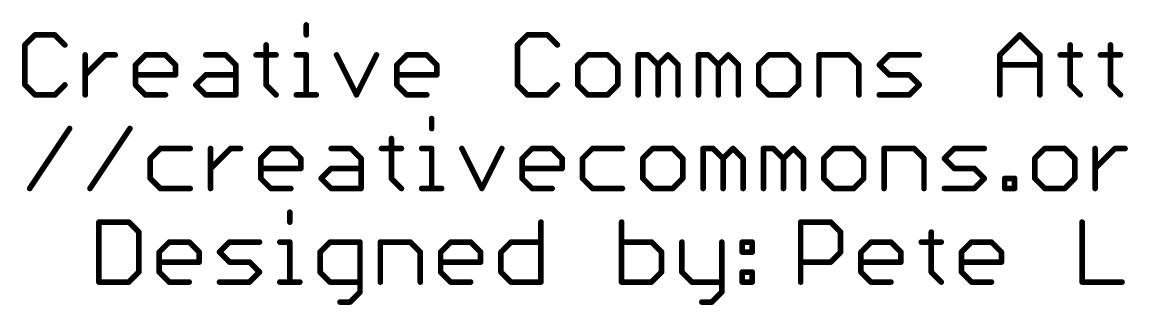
# Model space of a CAD drawing. Extents: x -34 to 73, y -13 to 26.
# Drawn here: x -4.55 to 25.47, y -13.24 to -5.57 of the extents above; entities that cross this region are included whole.
import ezdxf

# ---------------------------------------------------------------- set-up
doc = ezdxf.new("R2010")
doc.units = 0
doc.layers.add('51', color=53, linetype='CONTINUOUS')

msp = doc.modelspace()

# ---------------------------------------------------------------- linework, layer by layer
at = {"layer": '51', "const_width": 0.1524}
for points in [[(3.1662, -5.6456), (3.1662, -5.9168)], [(-4.201, -5.9168), (-4.4721, -6.188)], [(-3.6586, -5.9168), (-4.201, -5.9168)], [(-3.3875, -6.188), (-3.6586, -5.9168)], [(9.1691, -5.9168), (8.898, -6.188)], [(9.7115, -5.9168), (9.1691, -5.9168)], [(9.9826, -6.188), (9.7115, -5.9168)], [(21.9952, -6.4591), (22.5376, -5.9168)], [(22.5376, -5.9168), (23.0799, -6.4591)], [(-4.4721, -6.188), (-4.4721, -7.2726)], [(2.0748, -6.188), (2.0748, -7.2726)], [(8.898, -6.188), (8.898, -7.2726)], [(23.9036, -6.188), (23.9036, -7.2726)], [(24.995, -6.188), (24.995, -7.2726)], [(-2.835, -7.5438), (-2.835, -6.4591)], [(-2.835, -7.0015), (-2.2926, -6.4591)], [(-2.2926, -6.4591), (-2.0215, -6.4591)], [(-1.4707, -6.7303), (-1.1995, -6.4591)], [(-1.1995, -6.4591), (-0.6572, -6.4591)], [(-0.6572, -6.4591), (-0.386, -6.7303)], [(0.4376, -6.4591), (0.98, -6.4591)], [(0.98, -6.4591), (1.2511, -6.7303)], [(1.8036, -6.4591), (2.346, -6.4591)], [(2.8951, -6.4591), (3.1662, -6.4591)], [(3.1662, -6.4591), (3.1662, -7.5438)], [(3.9865, -6.4591), (4.5288, -7.5438)], [(4.5288, -7.5438), (5.0712, -6.4591)], [(5.6237, -6.7303), (5.8948, -6.4591)], [(5.8948, -6.4591), (6.4372, -6.4591)], [(6.4372, -6.4591), (6.7083, -6.7303)], [(10.8063, -6.4591), (10.5351, -6.7303)], [(11.3486, -6.4591), (10.8063, -6.4591)], [(11.6198, -6.7303), (11.3486, -6.4591)], [(12.1723, -7.5438), (12.1723, -6.4591)], [(12.1723, -6.4591), (12.4435, -6.4591)], [(12.4435, -6.4591), (12.7146, -6.7303)], [(12.7146, -6.7303), (12.9858, -6.4591)], [(12.9858, -6.4591), (13.257, -6.7303)], [(13.8095, -7.5438), (13.8095, -6.4591)], [(13.8095, -6.4591), (14.0806, -6.4591)], [(14.0806, -6.4591), (14.3518, -6.7303)], [(14.3518, -6.7303), (14.6229, -6.4591)], [(14.6229, -6.4591), (14.8941, -6.7303)], [(15.7178, -6.4591), (15.4466, -6.7303)], [(16.2601, -6.4591), (15.7178, -6.4591)], [(16.5313, -6.7303), (16.2601, -6.4591)], [(17.0838, -7.5438), (17.0838, -6.4591)], [(17.0838, -6.4591), (17.8973, -6.4591)], [(17.8973, -6.4591), (18.1684, -6.7303)], [(18.7209, -6.7303), (18.9921, -6.4591)], [(18.9921, -6.4591), (19.8056, -6.4591)], [(21.9952, -7.5438), (21.9952, -6.4591)], [(23.0799, -6.4591), (23.0799, -7.5438)], [(23.6324, -6.4591), (24.1747, -6.4591)], [(24.7238, -6.4591), (25.2662, -6.4591)], [(-1.4707, -7.2726), (-1.4707, -6.7303)], [(-0.386, -6.7303), (-0.386, -7.0015)], [(1.2511, -6.7303), (1.2511, -7.5438)], [(5.6237, -7.2726), (5.6237, -6.7303)], [(6.7083, -6.7303), (6.7083, -7.0015)], [(10.5351, -6.7303), (10.5351, -7.2726)], [(11.6198, -7.2726), (11.6198, -6.7303)], [(12.7146, -6.7303), (12.7146, -7.5438)], [(13.257, -6.7303), (13.257, -7.5438)], [(14.3518, -6.7303), (14.3518, -7.5438)], [(14.8941, -6.7303), (14.8941, -7.5438)], [(15.4466, -6.7303), (15.4466, -7.2726)], [(16.5313, -7.2726), (16.5313, -6.7303)], [(18.1684, -6.7303), (18.1684, -7.5438)], [(18.9921, -7.0015), (18.7209, -6.7303)], [(21.9952, -6.7303), (23.0799, -6.7303)], [(-4.4721, -7.2726), (-4.201, -7.5438)], [(-3.6586, -7.5438), (-3.3875, -7.2726)], [(-0.386, -7.0015), (-1.4707, -7.0015)], [(-1.1995, -7.5438), (-1.4707, -7.2726)], [(0.1665, -7.2726), (0.4376, -7.0015)], [(0.4376, -7.5438), (0.1665, -7.2726)], [(0.4376, -7.0015), (1.2511, -7.0015)], [(2.0748, -7.2726), (2.346, -7.5438)], [(6.7083, -7.0015), (5.6237, -7.0015)], [(5.8948, -7.5438), (5.6237, -7.2726)], [(8.898, -7.2726), (9.1691, -7.5438)], [(9.7115, -7.5438), (9.9826, -7.2726)], [(10.5351, -7.2726), (10.8063, -7.5438)], [(11.3486, -7.5438), (11.6198, -7.2726)], [(15.4466, -7.2726), (15.7178, -7.5438)], [(16.2601, -7.5438), (16.5313, -7.2726)], [(19.5344, -7.0015), (18.9921, -7.0015)], [(19.8056, -7.2726), (19.5344, -7.0015)], [(19.5344, -7.5438), (19.8056, -7.2726)], [(23.9036, -7.2726), (24.1747, -7.5438)], [(24.995, -7.2726), (25.2662, -7.5438)], [(-4.201, -7.5438), (-3.6586, -7.5438)], [(-0.6572, -7.5438), (-1.1995, -7.5438)], [(1.2511, -7.5438), (0.4376, -7.5438)], [(2.8951, -7.5438), (3.4374, -7.5438)], [(6.4372, -7.5438), (5.8948, -7.5438)], [(9.1691, -7.5438), (9.7115, -7.5438)], [(10.8063, -7.5438), (11.3486, -7.5438)], [(15.7178, -7.5438), (16.2601, -7.5438)], [(18.7209, -7.5438), (19.5344, -7.5438)], [(-4.3437, -10.0838), (-3.2591, -8.4568)], [(-2.7066, -10.0838), (-1.6219, -8.4568)], [(6.569, -8.1856), (6.569, -8.4568)], [(5.4775, -8.728), (5.4775, -9.8126)], [(-0.7982, -8.9991), (-1.0694, -9.2703)], [(0.0153, -8.9991), (-0.7982, -8.9991)], [(0.5677, -10.0838), (0.5677, -8.9991)], [(0.5677, -9.5415), (1.1101, -8.9991)], [(1.1101, -8.9991), (1.3812, -8.9991)], [(1.932, -9.2703), (2.2032, -8.9991)], [(2.2032, -8.9991), (2.7455, -8.9991)], [(2.7455, -8.9991), (3.0167, -9.2703)], [(3.8404, -8.9991), (4.3827, -8.9991)], [(4.3827, -8.9991), (4.6539, -9.2703)], [(5.2064, -8.9991), (5.7487, -8.9991)], [(6.2978, -8.9991), (6.569, -8.9991)], [(6.569, -8.9991), (6.569, -10.0838)], [(7.3892, -8.9991), (7.9316, -10.0838)], [(7.9316, -10.0838), (8.4739, -8.9991)], [(9.0264, -9.2703), (9.2976, -8.9991)], [(9.2976, -8.9991), (9.8399, -8.9991)], [(9.8399, -8.9991), (10.111, -9.2703)], [(10.9347, -8.9991), (10.6635, -9.2703)], [(11.7482, -8.9991), (10.9347, -8.9991)], [(12.5719, -8.9991), (12.3007, -9.2703)], [(13.1142, -8.9991), (12.5719, -8.9991)], [(13.3854, -9.2703), (13.1142, -8.9991)], [(13.9379, -10.0838), (13.9379, -8.9991)], [(13.9379, -8.9991), (14.209, -8.9991)], [(14.209, -8.9991), (14.4802, -9.2703)], [(14.4802, -9.2703), (14.7514, -8.9991)], [(14.7514, -8.9991), (15.0225, -9.2703)], [(15.575, -10.0838), (15.575, -8.9991)], [(15.575, -8.9991), (15.8462, -8.9991)], [(15.8462, -8.9991), (16.1173, -9.2703)], [(16.1173, -9.2703), (16.3885, -8.9991)], [(16.3885, -8.9991), (16.6597, -9.2703)], [(17.4833, -8.9991), (17.2122, -9.2703)], [(18.0257, -8.9991), (17.4833, -8.9991)], [(18.2968, -9.2703), (18.0257, -8.9991)], [(18.8493, -10.0838), (18.8493, -8.9991)], [(18.8493, -8.9991), (19.6628, -8.9991)], [(19.6628, -8.9991), (19.934, -9.2703)], [(20.4865, -9.2703), (20.7576, -8.9991)], [(20.7576, -8.9991), (21.5711, -8.9991)], [(23.2134, -8.9991), (22.9422, -9.2703)], [(23.7557, -8.9991), (23.2134, -8.9991)], [(24.0269, -9.2703), (23.7557, -8.9991)], [(24.5794, -10.0838), (24.5794, -8.9991)], [(24.5794, -9.5415), (25.1217, -8.9991)], [(25.1217, -8.9991), (25.3929, -8.9991)], [(-1.0694, -9.2703), (-1.0694, -9.8126)], [(1.932, -9.8126), (1.932, -9.2703)], [(3.0167, -9.2703), (3.0167, -9.5415)], [(4.6539, -9.2703), (4.6539, -10.0838)], [(9.0264, -9.8126), (9.0264, -9.2703)], [(10.111, -9.2703), (10.111, -9.5415)], [(10.6635, -9.2703), (10.6635, -9.8126)], [(12.3007, -9.2703), (12.3007, -9.8126)], [(13.3854, -9.8126), (13.3854, -9.2703)], [(14.4802, -9.2703), (14.4802, -10.0838)], [(15.0225, -9.2703), (15.0225, -10.0838)], [(16.1173, -9.2703), (16.1173, -10.0838)], [(16.6597, -9.2703), (16.6597, -10.0838)], [(17.2122, -9.2703), (17.2122, -9.8126)], [(18.2968, -9.8126), (18.2968, -9.2703)], [(19.934, -9.2703), (19.934, -10.0838)], [(20.7576, -9.5415), (20.4865, -9.2703)], [(22.9422, -9.2703), (22.9422, -9.8126)], [(24.0269, -9.8126), (24.0269, -9.2703)], [(3.0167, -9.5415), (1.932, -9.5415)], [(3.5692, -9.8126), (3.8404, -9.5415)], [(3.8404, -9.5415), (4.6539, -9.5415)], [(10.111, -9.5415), (9.0264, -9.5415)], [(21.3, -9.5415), (20.7576, -9.5415)], [(21.5711, -9.8126), (21.3, -9.5415)], [(-1.0694, -9.8126), (-0.7982, -10.0838)], [(2.2032, -10.0838), (1.932, -9.8126)], [(3.8404, -10.0838), (3.5692, -9.8126)], [(5.4775, -9.8126), (5.7487, -10.0838)], [(9.2976, -10.0838), (9.0264, -9.8126)], [(10.6635, -9.8126), (10.9347, -10.0838)], [(12.3007, -9.8126), (12.5719, -10.0838)], [(13.1142, -10.0838), (13.3854, -9.8126)], [(17.2122, -9.8126), (17.4833, -10.0838)], [(18.0257, -10.0838), (18.2968, -9.8126)], [(21.3, -10.0838), (21.5711, -9.8126)], [(22.1236, -10.0838), (22.1236, -9.8126)], [(22.1236, -9.8126), (22.3948, -9.8126)], [(22.3948, -9.8126), (22.3948, -10.0838)], [(22.9422, -9.8126), (23.2134, -10.0838)], [(23.7557, -10.0838), (24.0269, -9.8126)], [(-0.7982, -10.0838), (0.0153, -10.0838)], [(2.7455, -10.0838), (2.2032, -10.0838)], [(4.6539, -10.0838), (3.8404, -10.0838)], [(6.2978, -10.0838), (6.8401, -10.0838)], [(9.8399, -10.0838), (9.2976, -10.0838)], [(10.9347, -10.0838), (11.7482, -10.0838)], [(12.5719, -10.0838), (13.1142, -10.0838)], [(17.4833, -10.0838), (18.0257, -10.0838)], [(20.4865, -10.0838), (21.3, -10.0838)], [(22.3948, -10.0838), (22.1236, -10.0838)], [(23.2134, -10.0838), (23.7557, -10.0838)], [(2.7188, -10.7256), (2.7188, -10.9968)], [(-2.4638, -10.9968), (-2.4638, -12.6238)], [(-1.6503, -10.9968), (-2.4638, -10.9968)], [(-1.3791, -11.268), (-1.6503, -10.9968)], [(9.5352, -10.9968), (9.5352, -12.6238)], [(11.7249, -10.9968), (11.7249, -12.6238)], [(16.5862, -12.6238), (16.5862, -10.9968)], [(16.5862, -10.9968), (17.3997, -10.9968)], [(17.3997, -10.9968), (17.6709, -11.268)], [(24.2263, -10.9968), (24.2263, -12.6238)], [(-1.3791, -12.3526), (-1.3791, -11.268)], [(17.6709, -11.268), (17.6709, -11.8103)], [(20.1317, -11.268), (20.1317, -12.3526)], [(-0.8266, -11.8103), (-0.5555, -11.5391)], [(-0.5555, -11.5391), (-0.0132, -11.5391)], [(-0.0132, -11.5391), (0.258, -11.8103)], [(0.8105, -11.8103), (1.0817, -11.5391)], [(1.0817, -11.5391), (1.8952, -11.5391)], [(2.4477, -11.5391), (2.7188, -11.5391)], [(2.7188, -11.5391), (2.7188, -12.6238)], [(3.8103, -11.5391), (3.5391, -11.8103)], [(4.6238, -11.5391), (3.8103, -11.5391)], [(4.6238, -12.895), (4.6238, -11.5391)], [(5.1763, -12.6238), (5.1763, -11.5391)], [(5.1763, -11.5391), (5.9898, -11.5391)], [(5.9898, -11.5391), (6.2609, -11.8103)], [(6.8134, -11.8103), (7.0846, -11.5391)], [(7.0846, -11.5391), (7.6269, -11.5391)], [(7.6269, -11.5391), (7.8981, -11.8103)], [(8.4506, -11.8103), (8.7217, -11.5391)], [(8.7217, -11.5391), (9.5352, -11.5391)], [(12.5384, -11.5391), (11.7249, -11.5391)], [(12.8095, -11.8103), (12.5384, -11.5391)], [(13.362, -11.5391), (13.362, -12.3526)], [(14.4467, -11.5391), (14.4467, -12.895)], [(14.9992, -11.5391), (15.2704, -11.5391)], [(14.9992, -11.8103), (14.9992, -11.5391)], [(15.2704, -11.5391), (15.2704, -11.8103)], [(18.2234, -11.8103), (18.4945, -11.5391)], [(18.4945, -11.5391), (19.0369, -11.5391)], [(19.0369, -11.5391), (19.308, -11.8103)], [(19.8605, -11.5391), (20.4028, -11.5391)], [(20.952, -11.8103), (21.2231, -11.5391)], [(21.2231, -11.5391), (21.7654, -11.5391)], [(21.7654, -11.5391), (22.0366, -11.8103)], [(-0.8266, -12.3526), (-0.8266, -11.8103)], [(0.258, -12.0815), (-0.8266, -12.0815)], [(0.258, -11.8103), (0.258, -12.0815)], [(1.0817, -12.0815), (0.8105, -11.8103)], [(1.624, -12.0815), (1.0817, -12.0815)], [(1.8952, -12.3526), (1.624, -12.0815)], [(3.5391, -11.8103), (3.5391, -12.3526)], [(6.2609, -11.8103), (6.2609, -12.6238)], [(6.8134, -12.3526), (6.8134, -11.8103)], [(7.8981, -12.0815), (6.8134, -12.0815)], [(7.8981, -11.8103), (7.8981, -12.0815)], [(8.4506, -12.3526), (8.4506, -11.8103)], [(12.8095, -12.3526), (12.8095, -11.8103)], [(15.2704, -11.8103), (14.9992, -11.8103)], [(17.3997, -12.0815), (16.5862, -12.0815)], [(17.6709, -11.8103), (17.3997, -12.0815)], [(18.2234, -12.3526), (18.2234, -11.8103)], [(19.308, -12.0815), (18.2234, -12.0815)], [(19.308, -11.8103), (19.308, -12.0815)], [(20.952, -12.3526), (20.952, -11.8103)], [(22.0366, -12.0815), (20.952, -12.0815)], [(22.0366, -11.8103), (22.0366, -12.0815)], [(-1.6503, -12.6238), (-1.3791, -12.3526)], [(-0.5555, -12.6238), (-0.8266, -12.3526)], [(1.624, -12.6238), (1.8952, -12.3526)], [(3.5391, -12.3526), (3.8103, -12.6238)], [(7.0846, -12.6238), (6.8134, -12.3526)], [(8.7217, -12.6238), (8.4506, -12.3526)], [(12.5384, -12.6238), (12.8095, -12.3526)], [(13.362, -12.3526), (13.6332, -12.6238)], [(14.9992, -12.3526), (15.2704, -12.3526)], [(14.9992, -12.6238), (14.9992, -12.3526)], [(15.2704, -12.3526), (15.2704, -12.6238)], [(18.4945, -12.6238), (18.2234, -12.3526)], [(20.1317, -12.3526), (20.4028, -12.6238)], [(21.2231, -12.6238), (20.952, -12.3526)], [(-2.4638, -12.6238), (-1.6503, -12.6238)], [(-0.0132, -12.6238), (-0.5555, -12.6238)], [(0.8105, -12.6238), (1.624, -12.6238)], [(2.4477, -12.6238), (2.99, -12.6238)], [(3.8103, -12.6238), (4.6238, -12.6238)], [(7.6269, -12.6238), (7.0846, -12.6238)], [(9.5352, -12.6238), (8.7217, -12.6238)], [(11.7249, -12.6238), (12.5384, -12.6238)], [(13.6332, -12.6238), (14.4467, -12.6238)], [(15.2704, -12.6238), (14.9992, -12.6238)], [(19.0369, -12.6238), (18.4945, -12.6238)], [(21.7654, -12.6238), (21.2231, -12.6238)], [(24.2263, -12.6238), (25.3109, -12.6238)], [(4.3526, -13.1661), (4.6238, -12.895)], [(14.4467, -12.895), (14.1755, -13.1661)], [(4.0814, -13.1661), (4.3526, -13.1661)], [(14.1755, -13.1661), (13.9044, -13.1661)]]:
    msp.add_lwpolyline(points, dxfattribs=at)
at = {"layer": '51', "const_width": 0.0762}
for points in [[(3.2043, -5.6456, 1), (3.1281, -5.6456)], [(-4.201, -5.8787, 1), (-4.201, -5.9549)], [(-4.174, -5.9438, 1), (-4.2279, -5.8899)], [(-3.6317, -5.8899, 1), (-3.6856, -5.9438)], [(-3.6586, -5.9549, 1), (-3.6586, -5.8787)], [(3.1281, -5.9168, 1), (3.2043, -5.9168)], [(9.1691, -5.8787, 1), (9.1691, -5.9549)], [(9.1961, -5.9438, 1), (9.1422, -5.8899)], [(9.7384, -5.8899, 1), (9.6845, -5.9438)], [(9.7115, -5.9549, 1), (9.7115, -5.8787)], [(22.5645, -5.8899, 1), (22.5106, -5.9438)], [(22.5645, -5.9438, 1), (22.5106, -5.8899)], [(-4.4991, -6.161, 1), (-4.4452, -6.2149)], [(-4.434, -6.188, 1), (-4.5102, -6.188)], [(-3.4144, -6.2149, 1), (-3.3605, -6.161)], [(2.1129, -6.188, 1), (2.0367, -6.188)], [(8.871, -6.161, 1), (8.9249, -6.2149)], [(8.9361, -6.188, 1), (8.8599, -6.188)], [(9.9557, -6.2149, 1), (10.0096, -6.161)], [(23.9417, -6.188, 1), (23.8655, -6.188)], [(25.0331, -6.188, 1), (24.9569, -6.188)], [(-2.7969, -6.4591, 1), (-2.8731, -6.4591)], [(-2.2926, -6.421, 1), (-2.2926, -6.4972)], [(-2.2657, -6.4861, 1), (-2.3196, -6.4322)], [(-2.0215, -6.4972, 1), (-2.0215, -6.421)], [(-1.1995, -6.421, 1), (-1.1995, -6.4972)], [(-1.1726, -6.4861, 1), (-1.2265, -6.4322)], [(-0.6302, -6.4322, 1), (-0.6841, -6.4861)], [(-0.6572, -6.4972, 1), (-0.6572, -6.421)], [(0.4376, -6.421, 1), (0.4376, -6.4972)], [(1.0069, -6.4322, 1), (0.953, -6.4861)], [(0.98, -6.4972, 1), (0.98, -6.421)], [(1.8036, -6.421, 1), (1.8036, -6.4972)], [(2.346, -6.4972, 1), (2.346, -6.421)], [(2.8951, -6.421, 1), (2.8951, -6.4972)], [(3.2043, -6.4591, 1), (3.1281, -6.4591)], [(3.1662, -6.4972, 1), (3.1662, -6.421)], [(4.0206, -6.4421, 1), (3.9524, -6.4762)], [(5.1052, -6.4762, 1), (5.0371, -6.4421)], [(5.8948, -6.421, 1), (5.8948, -6.4972)], [(5.9218, -6.4861, 1), (5.8679, -6.4322)], [(6.4641, -6.4322, 1), (6.4102, -6.4861)], [(6.4372, -6.4972, 1), (6.4372, -6.421)], [(10.8063, -6.421, 1), (10.8063, -6.4972)], [(10.8332, -6.4861, 1), (10.7794, -6.4322)], [(11.3756, -6.4322, 1), (11.3217, -6.4861)], [(11.3486, -6.4972, 1), (11.3486, -6.421)], [(12.2104, -6.4591, 1), (12.1342, -6.4591)], [(12.1723, -6.421, 1), (12.1723, -6.4972)], [(12.4704, -6.4322, 1), (12.4165, -6.4861)], [(12.4435, -6.4972, 1), (12.4435, -6.421)], [(13.0127, -6.4322, 1), (12.9588, -6.4861)], [(13.0127, -6.4861, 1), (12.9588, -6.4322)], [(13.8476, -6.4591, 1), (13.7713, -6.4591)], [(13.8095, -6.421, 1), (13.8095, -6.4972)], [(14.1076, -6.4322, 1), (14.0537, -6.4861)], [(14.0806, -6.4972, 1), (14.0806, -6.421)], [(14.6499, -6.4322, 1), (14.596, -6.4861)], [(14.6499, -6.4861, 1), (14.596, -6.4322)], [(15.7178, -6.421, 1), (15.7178, -6.4972)], [(15.7447, -6.4861, 1), (15.6908, -6.4322)], [(16.287, -6.4322, 1), (16.2332, -6.4861)], [(16.2601, -6.4972, 1), (16.2601, -6.421)], [(17.1219, -6.4591, 1), (17.0457, -6.4591)], [(17.0838, -6.421, 1), (17.0838, -6.4972)], [(17.9242, -6.4322, 1), (17.8703, -6.4861)], [(17.8973, -6.4972, 1), (17.8973, -6.421)], [(18.9921, -6.421, 1), (18.9921, -6.4972)], [(19.019, -6.4861, 1), (18.9651, -6.4322)], [(19.8056, -6.4972, 1), (19.8056, -6.421)], [(22.0333, -6.4591, 1), (21.9571, -6.4591)], [(21.9683, -6.4322, 1), (22.0222, -6.4861)], [(23.118, -6.4591, 1), (23.0418, -6.4591)], [(23.0529, -6.4861, 1), (23.1068, -6.4322)], [(23.6324, -6.421, 1), (23.6324, -6.4972)], [(24.1747, -6.4972, 1), (24.1747, -6.421)], [(24.7238, -6.421, 1), (24.7238, -6.4972)], [(25.2662, -6.4972, 1), (25.2662, -6.421)], [(-1.4326, -6.7303, 1), (-1.5088, -6.7303)], [(-1.4976, -6.7034, 1), (-1.4437, -6.7572)], [(-0.3479, -6.7303, 1), (-0.4241, -6.7303)], [(-0.413, -6.7572, 1), (-0.3591, -6.7034)], [(1.2892, -6.7303, 1), (1.213, -6.7303)], [(1.2242, -6.7572, 1), (1.2781, -6.7034)], [(5.6618, -6.7303, 1), (5.5856, -6.7303)], [(5.5967, -6.7034, 1), (5.6506, -6.7572)], [(6.7464, -6.7303, 1), (6.6702, -6.7303)], [(6.6814, -6.7572, 1), (6.7353, -6.7034)], [(10.5732, -6.7303, 1), (10.497, -6.7303)], [(10.5082, -6.7034, 1), (10.5621, -6.7572)], [(11.6579, -6.7303, 1), (11.5817, -6.7303)], [(11.5929, -6.7572, 1), (11.6467, -6.7034)], [(12.7527, -6.7303, 1), (12.6765, -6.7303)], [(12.6877, -6.7034, 1), (12.7416, -6.7572)], [(12.6877, -6.7572, 1), (12.7416, -6.7034)], [(13.2951, -6.7303, 1), (13.2189, -6.7303)], [(13.23, -6.7572, 1), (13.2839, -6.7034)], [(14.3899, -6.7303, 1), (14.3137, -6.7303)], [(14.3248, -6.7034, 1), (14.3787, -6.7572)], [(14.3248, -6.7572, 1), (14.3787, -6.7034)], [(14.9322, -6.7303, 1), (14.856, -6.7303)], [(14.8672, -6.7572, 1), (14.9211, -6.7034)], [(15.4847, -6.7303, 1), (15.4085, -6.7303)], [(15.4197, -6.7034, 1), (15.4735, -6.7572)], [(16.5694, -6.7303, 1), (16.4932, -6.7303)], [(16.5043, -6.7572, 1), (16.5582, -6.7034)], [(18.2065, -6.7303, 1), (18.1303, -6.7303)], [(18.1415, -6.7572, 1), (18.1954, -6.7034)], [(18.7479, -6.7034, 1), (18.694, -6.7572)], [(18.694, -6.7034, 1), (18.7479, -6.7572)], [(21.9952, -6.6922, 1), (21.9952, -6.7684)], [(23.0799, -6.7684, 1), (23.0799, -6.6922)], [(-4.4452, -7.2457, 1), (-4.4991, -7.2996)], [(-3.3605, -7.2996, 1), (-3.4144, -7.2457)], [(-2.8619, -6.9745, 1), (-2.808, -7.0284)], [(-1.4707, -6.9634, 1), (-1.4707, -7.0396)], [(-1.4437, -7.2457, 1), (-1.4976, -7.2996)], [(-0.4241, -7.0015, 1), (-0.3479, -7.0015)], [(-0.386, -7.0396, 1), (-0.386, -6.9634)], [(0.1934, -7.2457, 1), (0.1395, -7.2996)], [(0.4376, -6.9634, 1), (0.4376, -7.0396)], [(0.4646, -7.0284, 1), (0.4107, -6.9745)], [(1.2511, -7.0396, 1), (1.2511, -6.9634)], [(2.1017, -7.2457, 1), (2.0479, -7.2996)], [(5.6506, -7.2457, 1), (5.5967, -7.2996)], [(5.6237, -6.9634, 1), (5.6237, -7.0396)], [(6.6702, -7.0015, 1), (6.7464, -7.0015)], [(6.7083, -7.0396, 1), (6.7083, -6.9634)], [(8.9249, -7.2457, 1), (8.871, -7.2996)], [(10.0096, -7.2996, 1), (9.9557, -7.2457)], [(10.5621, -7.2457, 1), (10.5082, -7.2996)], [(11.6467, -7.2996, 1), (11.5929, -7.2457)], [(15.4735, -7.2457, 1), (15.4197, -7.2996)], [(16.5582, -7.2996, 1), (16.5043, -7.2457)], [(18.9921, -6.9634, 1), (18.9921, -7.0396)], [(18.9651, -7.0284, 1), (19.019, -6.9745)], [(19.5614, -6.9745, 1), (19.5075, -7.0284)], [(19.5344, -7.0396, 1), (19.5344, -6.9634)], [(19.8325, -7.2996, 1), (19.7786, -7.2457)], [(23.9305, -7.2457, 1), (23.8766, -7.2996)], [(25.0219, -7.2457, 1), (24.968, -7.2996)], [(-4.5102, -7.2726, 1), (-4.434, -7.2726)], [(-4.201, -7.5057, 1), (-4.201, -7.5819)], [(-4.2279, -7.5707, 1), (-4.174, -7.5169)], [(-3.6856, -7.5169, 1), (-3.6317, -7.5707)], [(-3.6586, -7.5819, 1), (-3.6586, -7.5057)], [(-1.5088, -7.2726, 1), (-1.4326, -7.2726)], [(-1.1995, -7.5057, 1), (-1.1995, -7.5819)], [(-1.2265, -7.5707, 1), (-1.1726, -7.5169)], [(-0.6572, -7.5819, 1), (-0.6572, -7.5057)], [(0.1395, -7.2457, 1), (0.1934, -7.2996)], [(0.4376, -7.5057, 1), (0.4376, -7.5819)], [(0.4107, -7.5707, 1), (0.4646, -7.5169)], [(1.2511, -7.5819, 1), (1.2511, -7.5057)], [(2.0367, -7.2726, 1), (2.1129, -7.2726)], [(2.319, -7.5707, 1), (2.3729, -7.5169)], [(2.8951, -7.5057, 1), (2.8951, -7.5819)], [(3.4374, -7.5819, 1), (3.4374, -7.5057)], [(4.4948, -7.5268, 1), (4.5629, -7.5608)], [(4.4948, -7.5608, 1), (4.5629, -7.5268)], [(5.5856, -7.2726, 1), (5.6618, -7.2726)], [(5.8948, -7.5057, 1), (5.8948, -7.5819)], [(5.8679, -7.5707, 1), (5.9218, -7.5169)], [(6.4372, -7.5819, 1), (6.4372, -7.5057)], [(8.8599, -7.2726, 1), (8.9361, -7.2726)], [(9.1691, -7.5057, 1), (9.1691, -7.5819)], [(9.1422, -7.5707, 1), (9.1961, -7.5169)], [(9.6845, -7.5169, 1), (9.7384, -7.5707)], [(9.7115, -7.5819, 1), (9.7115, -7.5057)], [(10.497, -7.2726, 1), (10.5732, -7.2726)], [(10.8063, -7.5057, 1), (10.8063, -7.5819)], [(10.7794, -7.5707, 1), (10.8332, -7.5169)], [(11.3217, -7.5169, 1), (11.3756, -7.5707)], [(11.3486, -7.5819, 1), (11.3486, -7.5057)], [(11.5817, -7.2726, 1), (11.6579, -7.2726)], [(15.4085, -7.2726, 1), (15.4847, -7.2726)], [(15.7178, -7.5057, 1), (15.7178, -7.5819)], [(15.6908, -7.5707, 1), (15.7447, -7.5169)], [(16.2332, -7.5169, 1), (16.287, -7.5707)], [(16.2601, -7.5819, 1), (16.2601, -7.5057)], [(16.4932, -7.2726, 1), (16.5694, -7.2726)], [(18.7209, -7.5057, 1), (18.7209, -7.5819)], [(19.5075, -7.5169, 1), (19.5614, -7.5707)], [(19.5344, -7.5819, 1), (19.5344, -7.5057)], [(19.7786, -7.2996, 1), (19.8325, -7.2457)], [(23.8655, -7.2726, 1), (23.9417, -7.2726)], [(24.1478, -7.5707, 1), (24.2017, -7.5169)], [(24.9569, -7.2726, 1), (25.0331, -7.2726)], [(25.2392, -7.5707, 1), (25.2931, -7.5169)], [(-2.8731, -7.5438, 1), (-2.7969, -7.5438)], [(1.213, -7.5438, 1), (1.2892, -7.5438)], [(3.1281, -7.5438, 1), (3.2043, -7.5438)], [(12.1342, -7.5438, 1), (12.2104, -7.5438)], [(12.6765, -7.5438, 1), (12.7527, -7.5438)], [(13.2189, -7.5438, 1), (13.2951, -7.5438)], [(13.7713, -7.5438, 1), (13.8476, -7.5438)], [(14.3137, -7.5438, 1), (14.3899, -7.5438)], [(14.856, -7.5438, 1), (14.9322, -7.5438)], [(17.0457, -7.5438, 1), (17.1219, -7.5438)], [(18.1303, -7.5438, 1), (18.2065, -7.5438)], [(21.9571, -7.5438, 1), (22.0333, -7.5438)], [(23.0418, -7.5438, 1), (23.118, -7.5438)], [(-3.2274, -8.4779, 1), (-3.2908, -8.4357)], [(-1.5902, -8.4779, 1), (-1.6536, -8.4357)], [(6.6071, -8.1856, 1), (6.5309, -8.1856)], [(5.5156, -8.728, 1), (5.4394, -8.728)], [(6.5309, -8.4568, 1), (6.6071, -8.4568)], [(-0.7982, -8.961, 1), (-0.7982, -9.0372)], [(-0.7713, -9.0261, 1), (-0.8252, -8.9722)], [(0.0153, -9.0372, 1), (0.0153, -8.961)], [(0.6058, -8.9991, 1), (0.5296, -8.9991)], [(1.1101, -8.961, 1), (1.1101, -9.0372)], [(1.137, -9.0261, 1), (1.0831, -8.9722)], [(1.3812, -9.0372, 1), (1.3812, -8.961)], [(2.2032, -8.961, 1), (2.2032, -9.0372)], [(2.2301, -9.0261, 1), (2.1763, -8.9722)], [(2.7725, -8.9722, 1), (2.7186, -9.0261)], [(2.7455, -9.0372, 1), (2.7455, -8.961)], [(3.8404, -8.961, 1), (3.8404, -9.0372)], [(4.4096, -8.9722, 1), (4.3558, -9.0261)], [(4.3827, -9.0372, 1), (4.3827, -8.961)], [(5.2064, -8.961, 1), (5.2064, -9.0372)], [(5.7487, -9.0372, 1), (5.7487, -8.961)], [(6.2978, -8.961, 1), (6.2978, -9.0372)], [(6.6071, -8.9991, 1), (6.5309, -8.9991)], [(6.569, -9.0372, 1), (6.569, -8.961)], [(7.4233, -8.9821, 1), (7.3552, -9.0162)], [(8.508, -9.0162, 1), (8.4398, -8.9821)], [(9.2976, -8.961, 1), (9.2976, -9.0372)], [(9.3245, -9.0261, 1), (9.2706, -8.9722)], [(9.8668, -8.9722, 1), (9.8129, -9.0261)], [(9.8399, -9.0372, 1), (9.8399, -8.961)], [(10.9347, -8.961, 1), (10.9347, -9.0372)], [(10.9616, -9.0261, 1), (10.9078, -8.9722)], [(11.7482, -9.0372, 1), (11.7482, -8.961)], [(12.5719, -8.961, 1), (12.5719, -9.0372)], [(12.5988, -9.0261, 1), (12.5449, -8.9722)], [(13.1411, -8.9722, 1), (13.0873, -9.0261)], [(13.1142, -9.0372, 1), (13.1142, -8.961)], [(13.976, -8.9991, 1), (13.8998, -8.9991)], [(13.9379, -8.961, 1), (13.9379, -9.0372)], [(14.236, -8.9722, 1), (14.1821, -9.0261)], [(14.209, -9.0372, 1), (14.209, -8.961)], [(14.7783, -8.9722, 1), (14.7244, -9.0261)], [(14.7783, -9.0261, 1), (14.7244, -8.9722)], [(15.6131, -8.9991, 1), (15.5369, -8.9991)], [(15.575, -8.961, 1), (15.575, -9.0372)], [(15.8731, -8.9722, 1), (15.8192, -9.0261)], [(15.8462, -9.0372, 1), (15.8462, -8.961)], [(16.4154, -8.9722, 1), (16.3616, -9.0261)], [(16.4154, -9.0261, 1), (16.3616, -8.9722)], [(17.4833, -8.961, 1), (17.4833, -9.0372)], [(17.5103, -9.0261, 1), (17.4564, -8.9722)], [(18.0526, -8.9722, 1), (17.9987, -9.0261)], [(18.0257, -9.0372, 1), (18.0257, -8.961)], [(18.8874, -8.9991, 1), (18.8112, -8.9991)], [(18.8493, -8.961, 1), (18.8493, -9.0372)], [(19.6898, -8.9722, 1), (19.6359, -9.0261)], [(19.6628, -9.0372, 1), (19.6628, -8.961)], [(20.7576, -8.961, 1), (20.7576, -9.0372)], [(20.7846, -9.0261, 1), (20.7307, -8.9722)], [(21.5711, -9.0372, 1), (21.5711, -8.961)], [(23.2134, -8.961, 1), (23.2134, -9.0372)], [(23.2403, -9.0261, 1), (23.1864, -8.9722)], [(23.7827, -8.9722, 1), (23.7288, -9.0261)], [(23.7557, -9.0372, 1), (23.7557, -8.961)], [(24.6175, -8.9991, 1), (24.5413, -8.9991)], [(25.1217, -8.961, 1), (25.1217, -9.0372)], [(25.1486, -9.0261, 1), (25.0948, -8.9722)], [(25.3929, -9.0372, 1), (25.3929, -8.961)], [(-1.0313, -9.2703, 1), (-1.1075, -9.2703)], [(-1.0964, -9.2434, 1), (-1.0425, -9.2972)], [(1.9701, -9.2703, 1), (1.8939, -9.2703)], [(1.9051, -9.2434, 1), (1.959, -9.2972)], [(3.0548, -9.2703, 1), (2.9786, -9.2703)], [(2.9898, -9.2972, 1), (3.0436, -9.2434)], [(4.692, -9.2703, 1), (4.6158, -9.2703)], [(4.6269, -9.2972, 1), (4.6808, -9.2434)], [(9.0645, -9.2703, 1), (8.9883, -9.2703)], [(8.9994, -9.2434, 1), (9.0533, -9.2972)], [(10.1491, -9.2703, 1), (10.0729, -9.2703)], [(10.0841, -9.2972, 1), (10.138, -9.2434)], [(10.7016, -9.2703, 1), (10.6254, -9.2703)], [(10.6366, -9.2434, 1), (10.6905, -9.2972)], [(12.3388, -9.2703, 1), (12.2626, -9.2703)], [(12.2738, -9.2434, 1), (12.3276, -9.2972)], [(13.4235, -9.2703, 1), (13.3473, -9.2703)], [(13.3584, -9.2972, 1), (13.4123, -9.2434)], [(14.5183, -9.2703, 1), (14.4421, -9.2703)], [(14.4532, -9.2434, 1), (14.5071, -9.2972)], [(14.4532, -9.2972, 1), (14.5071, -9.2434)], [(15.0606, -9.2703, 1), (14.9844, -9.2703)], [(14.9956, -9.2972, 1), (15.0495, -9.2434)], [(16.1554, -9.2703, 1), (16.0792, -9.2703)], [(16.0904, -9.2434, 1), (16.1443, -9.2972)], [(16.0904, -9.2972, 1), (16.1443, -9.2434)], [(16.6978, -9.2703, 1), (16.6216, -9.2703)], [(16.6327, -9.2972, 1), (16.6866, -9.2434)], [(17.2503, -9.2703, 1), (17.1741, -9.2703)], [(17.1852, -9.2434, 1), (17.2391, -9.2972)], [(18.3349, -9.2703, 1), (18.2587, -9.2703)], [(18.2699, -9.2972, 1), (18.3238, -9.2434)], [(19.9721, -9.2703, 1), (19.8959, -9.2703)], [(19.907, -9.2972, 1), (19.9609, -9.2434)], [(20.5134, -9.2434, 1), (20.4595, -9.2972)], [(20.4595, -9.2434, 1), (20.5134, -9.2972)], [(22.9803, -9.2703, 1), (22.9041, -9.2703)], [(22.9153, -9.2434, 1), (22.9692, -9.2972)], [(24.065, -9.2703, 1), (23.9888, -9.2703)], [(23.9999, -9.2972, 1), (24.0538, -9.2434)], [(0.5408, -9.5145, 1), (0.5947, -9.5684)], [(1.932, -9.5034, 1), (1.932, -9.5796)], [(2.9786, -9.5415, 1), (3.0548, -9.5415)], [(3.0167, -9.5796, 1), (3.0167, -9.5034)], [(3.8404, -9.5034, 1), (3.8404, -9.5796)], [(3.8673, -9.5684, 1), (3.8134, -9.5145)], [(4.6539, -9.5796, 1), (4.6539, -9.5034)], [(9.0264, -9.5034, 1), (9.0264, -9.5796)], [(10.0729, -9.5415, 1), (10.1491, -9.5415)], [(10.111, -9.5796, 1), (10.111, -9.5034)], [(20.7576, -9.5034, 1), (20.7576, -9.5796)], [(20.7307, -9.5684, 1), (20.7846, -9.5145)], [(21.3269, -9.5145, 1), (21.273, -9.5684)], [(21.3, -9.5796, 1), (21.3, -9.5034)], [(24.5524, -9.5145, 1), (24.6063, -9.5684)], [(-1.0425, -9.7857, 1), (-1.0964, -9.8396)], [(-1.1075, -9.8126, 1), (-1.0313, -9.8126)], [(1.959, -9.7857, 1), (1.9051, -9.8396)], [(1.8939, -9.8126, 1), (1.9701, -9.8126)], [(3.5961, -9.7857, 1), (3.5423, -9.8396)], [(3.5423, -9.7857, 1), (3.5961, -9.8396)], [(5.5045, -9.7857, 1), (5.4506, -9.8396)], [(5.4394, -9.8126, 1), (5.5156, -9.8126)], [(9.0533, -9.7857, 1), (8.9994, -9.8396)], [(8.9883, -9.8126, 1), (9.0645, -9.8126)], [(10.6905, -9.7857, 1), (10.6366, -9.8396)], [(10.6254, -9.8126, 1), (10.7016, -9.8126)], [(12.3276, -9.7857, 1), (12.2738, -9.8396)], [(12.2626, -9.8126, 1), (12.3388, -9.8126)], [(13.3473, -9.8126, 1), (13.4235, -9.8126)], [(13.4123, -9.8396, 1), (13.3584, -9.7857)], [(17.2391, -9.7857, 1), (17.1852, -9.8396)], [(17.1741, -9.8126, 1), (17.2503, -9.8126)], [(18.2587, -9.8126, 1), (18.3349, -9.8126)], [(18.3238, -9.8396, 1), (18.2699, -9.7857)], [(21.5981, -9.8396, 1), (21.5442, -9.7857)], [(21.5442, -9.8396, 1), (21.5981, -9.7857)], [(22.1617, -9.8126, 1), (22.0855, -9.8126)], [(22.1236, -9.7745, 1), (22.1236, -9.8507)], [(22.4329, -9.8126, 1), (22.3567, -9.8126)], [(22.3948, -9.8507, 1), (22.3948, -9.7745)], [(22.9692, -9.7857, 1), (22.9153, -9.8396)], [(22.9041, -9.8126, 1), (22.9803, -9.8126)], [(23.9888, -9.8126, 1), (24.065, -9.8126)], [(24.0538, -9.8396, 1), (23.9999, -9.7857)], [(-4.3754, -10.0627, 1), (-4.312, -10.1049)], [(-2.7383, -10.0627, 1), (-2.6749, -10.1049)], [(-0.7982, -10.0457, 1), (-0.7982, -10.1219)], [(-0.8252, -10.1107, 1), (-0.7713, -10.0569)], [(0.0153, -10.1219, 1), (0.0153, -10.0457)], [(0.5296, -10.0838, 1), (0.6058, -10.0838)], [(2.2032, -10.0457, 1), (2.2032, -10.1219)], [(2.1763, -10.1107, 1), (2.2301, -10.0569)], [(2.7455, -10.1219, 1), (2.7455, -10.0457)], [(3.8404, -10.0457, 1), (3.8404, -10.1219)], [(3.8134, -10.1107, 1), (3.8673, -10.0569)], [(4.6158, -10.0838, 1), (4.692, -10.0838)], [(4.6539, -10.1219, 1), (4.6539, -10.0457)], [(5.7217, -10.1107, 1), (5.7756, -10.0569)], [(6.2978, -10.0457, 1), (6.2978, -10.1219)], [(6.5309, -10.0838, 1), (6.6071, -10.0838)], [(6.8401, -10.1219, 1), (6.8401, -10.0457)], [(7.8975, -10.0668, 1), (7.9656, -10.1008)], [(7.8975, -10.1008, 1), (7.9656, -10.0668)], [(9.2976, -10.0457, 1), (9.2976, -10.1219)], [(9.2706, -10.1107, 1), (9.3245, -10.0569)], [(9.8399, -10.1219, 1), (9.8399, -10.0457)], [(10.9347, -10.0457, 1), (10.9347, -10.1219)], [(10.9078, -10.1107, 1), (10.9616, -10.0569)], [(11.7482, -10.1219, 1), (11.7482, -10.0457)], [(12.5719, -10.0457, 1), (12.5719, -10.1219)], [(12.5449, -10.1107, 1), (12.5988, -10.0569)], [(13.0873, -10.0569, 1), (13.1411, -10.1107)], [(13.1142, -10.1219, 1), (13.1142, -10.0457)], [(13.8998, -10.0838, 1), (13.976, -10.0838)], [(14.4421, -10.0838, 1), (14.5183, -10.0838)], [(14.9844, -10.0838, 1), (15.0606, -10.0838)], [(15.5369, -10.0838, 1), (15.6131, -10.0838)], [(16.0792, -10.0838, 1), (16.1554, -10.0838)], [(16.6216, -10.0838, 1), (16.6978, -10.0838)], [(17.4833, -10.0457, 1), (17.4833, -10.1219)], [(17.4564, -10.1107, 1), (17.5103, -10.0569)], [(17.9987, -10.0569, 1), (18.0526, -10.1107)], [(18.0257, -10.1219, 1), (18.0257, -10.0457)], [(18.8112, -10.0838, 1), (18.8874, -10.0838)], [(19.8959, -10.0838, 1), (19.9721, -10.0838)], [(20.4865, -10.0457, 1), (20.4865, -10.1219)], [(21.273, -10.0569, 1), (21.3269, -10.1107)], [(21.3, -10.1219, 1), (21.3, -10.0457)], [(22.1236, -10.0457, 1), (22.1236, -10.1219)], [(22.0855, -10.0838, 1), (22.1617, -10.0838)], [(22.3567, -10.0838, 1), (22.4329, -10.0838)], [(22.3948, -10.1219, 1), (22.3948, -10.0457)], [(23.2134, -10.0457, 1), (23.2134, -10.1219)], [(23.1864, -10.1107, 1), (23.2403, -10.0569)], [(23.7288, -10.0569, 1), (23.7826, -10.1107)], [(23.7557, -10.1219, 1), (23.7557, -10.0457)], [(24.5413, -10.0838, 1), (24.6175, -10.0838)], [(2.7569, -10.7256, 1), (2.6807, -10.7256)], [(-2.4257, -10.9968, 1), (-2.5019, -10.9968)], [(-2.4638, -10.9587, 1), (-2.4638, -11.0349)], [(-1.6234, -10.9699, 1), (-1.6772, -11.0238)], [(-1.6503, -11.0349, 1), (-1.6503, -10.9587)], [(2.6807, -10.9968, 1), (2.7569, -10.9968)], [(9.5733, -10.9968, 1), (9.4971, -10.9968)], [(11.763, -10.9968, 1), (11.6868, -10.9968)], [(16.6243, -10.9968, 1), (16.5481, -10.9968)], [(16.5862, -10.9587, 1), (16.5862, -11.0349)], [(17.4266, -10.9699, 1), (17.3728, -11.0238)], [(17.3997, -11.0349, 1), (17.3997, -10.9587)], [(24.2644, -10.9968, 1), (24.1882, -10.9968)], [(-1.341, -11.268, 1), (-1.4172, -11.268)], [(-1.4061, -11.2949, 1), (-1.3522, -11.241)], [(17.709, -11.268, 1), (17.6328, -11.268)], [(17.6439, -11.2949, 1), (17.6978, -11.241)], [(20.1698, -11.268, 1), (20.0936, -11.268)], [(-0.5555, -11.501, 1), (-0.5555, -11.5772)], [(-0.5285, -11.5661, 1), (-0.5824, -11.5122)], [(0.0138, -11.5122, 1), (-0.0401, -11.5661)], [(-0.0132, -11.5772, 1), (-0.0132, -11.501)], [(1.0817, -11.501, 1), (1.0817, -11.5772)], [(1.1086, -11.5661, 1), (1.0547, -11.5122)], [(1.8952, -11.5772, 1), (1.8952, -11.501)], [(2.4477, -11.501, 1), (2.4477, -11.5772)], [(2.7569, -11.5391, 1), (2.6807, -11.5391)], [(2.7188, -11.5772, 1), (2.7188, -11.501)], [(3.8103, -11.501, 1), (3.8103, -11.5772)], [(3.8372, -11.5661, 1), (3.7833, -11.5122)], [(4.6619, -11.5391, 1), (4.5857, -11.5391)], [(4.6238, -11.5772, 1), (4.6238, -11.501)], [(5.2144, -11.5391, 1), (5.1382, -11.5391)], [(5.1763, -11.501, 1), (5.1763, -11.5772)], [(6.0167, -11.5122, 1), (5.9628, -11.5661)], [(5.9898, -11.5772, 1), (5.9898, -11.501)], [(7.0846, -11.501, 1), (7.0846, -11.5772)], [(7.1115, -11.5661, 1), (7.0576, -11.5122)], [(7.6539, -11.5122, 1), (7.6, -11.5661)], [(7.6269, -11.5772, 1), (7.6269, -11.501)], [(8.7217, -11.501, 1), (8.7217, -11.5772)], [(8.7487, -11.5661, 1), (8.6948, -11.5122)], [(9.5352, -11.5772, 1), (9.5352, -11.501)], [(11.7249, -11.501, 1), (11.7249, -11.5772)], [(12.5653, -11.5122, 1), (12.5114, -11.5661)], [(12.5384, -11.5772, 1), (12.5384, -11.501)], [(13.4001, -11.5391, 1), (13.3239, -11.5391)], [(14.4848, -11.5391, 1), (14.4086, -11.5391)], [(14.9992, -11.501, 1), (14.9992, -11.5772)], [(15.0373, -11.5391, 1), (14.9611, -11.5391)], [(15.3085, -11.5391, 1), (15.2323, -11.5391)], [(15.2704, -11.5772, 1), (15.2704, -11.501)], [(18.4945, -11.501, 1), (18.4945, -11.5772)], [(18.5215, -11.5661, 1), (18.4676, -11.5122)], [(19.0638, -11.5122, 1), (19.0099, -11.5661)], [(19.0369, -11.5772, 1), (19.0369, -11.501)], [(19.8605, -11.501, 1), (19.8605, -11.5772)], [(20.4028, -11.5772, 1), (20.4028, -11.501)], [(21.2231, -11.501, 1), (21.2231, -11.5772)], [(21.2501, -11.5661, 1), (21.1962, -11.5122)], [(21.7924, -11.5122, 1), (21.7385, -11.5661)], [(21.7654, -11.5772, 1), (21.7654, -11.501)], [(-0.7885, -11.8103, 1), (-0.8647, -11.8103)], [(-0.8536, -11.7834, 1), (-0.7997, -11.8372)], [(-0.8266, -12.0434, 1), (-0.8266, -12.1196)], [(0.2961, -11.8103, 1), (0.2199, -11.8103)], [(0.2311, -11.8372, 1), (0.285, -11.7834)], [(0.258, -12.1196, 1), (0.258, -12.0434)], [(0.8375, -11.7834, 1), (0.7836, -11.8372)], [(0.7836, -11.7834, 1), (0.8375, -11.8372)], [(1.0817, -12.0434, 1), (1.0817, -12.1196)], [(1.6509, -12.0545, 1), (1.5971, -12.1084)], [(1.624, -12.1196, 1), (1.624, -12.0434)], [(3.5772, -11.8103, 1), (3.501, -11.8103)], [(3.5122, -11.7834, 1), (3.566, -11.8372)], [(6.299, -11.8103, 1), (6.2228, -11.8103)], [(6.234, -11.8372, 1), (6.2879, -11.7834)], [(6.8515, -11.8103, 1), (6.7753, -11.8103)], [(6.8134, -12.0434, 1), (6.8134, -12.1196)], [(6.7865, -11.7834, 1), (6.8404, -11.8372)], [(7.9362, -11.8103, 1), (7.86, -11.8103)], [(7.8711, -11.8372, 1), (7.925, -11.7834)], [(7.8981, -12.1196, 1), (7.8981, -12.0434)], [(8.4887, -11.8103, 1), (8.4125, -11.8103)], [(8.4236, -11.7834, 1), (8.4775, -11.8372)], [(12.8476, -11.8103, 1), (12.7714, -11.8103)], [(12.7826, -11.8372, 1), (12.8365, -11.7834)], [(14.9992, -11.7722, 1), (14.9992, -11.8484)], [(14.9611, -11.8103, 1), (15.0373, -11.8103)], [(15.2323, -11.8103, 1), (15.3085, -11.8103)], [(15.2704, -11.8484, 1), (15.2704, -11.7722)], [(16.5862, -12.0434, 1), (16.5862, -12.1196)], [(17.3997, -12.1196, 1), (17.3997, -12.0434)], [(17.6328, -11.8103, 1), (17.709, -11.8103)], [(17.6978, -11.8372, 1), (17.6439, -11.7834)], [(18.2615, -11.8103, 1), (18.1853, -11.8103)], [(18.1964, -11.7834, 1), (18.2503, -11.8372)], [(18.2234, -12.0434, 1), (18.2234, -12.1196)], [(19.3461, -11.8103, 1), (19.2699, -11.8103)], [(19.2811, -11.8372, 1), (19.335, -11.7834)], [(19.308, -12.1196, 1), (19.308, -12.0434)], [(20.9901, -11.8103, 1), (20.9139, -11.8103)], [(20.925, -11.7834, 1), (20.9789, -11.8372)], [(20.952, -12.0434, 1), (20.952, -12.1196)], [(22.0747, -11.8103, 1), (21.9985, -11.8103)], [(22.0097, -11.8372, 1), (22.0636, -11.7834)], [(22.0366, -12.1196, 1), (22.0366, -12.0434)], [(-1.3522, -12.3796, 1), (-1.4061, -12.3257)], [(-0.7997, -12.3257, 1), (-0.8536, -12.3796)], [(0.2199, -12.0815, 1), (0.2961, -12.0815)], [(1.0547, -12.1084, 1), (1.1086, -12.0545)], [(1.9221, -12.3796, 1), (1.8682, -12.3257)], [(1.8682, -12.3796, 1), (1.9221, -12.3257)], [(3.566, -12.3257, 1), (3.5122, -12.3796)], [(6.8404, -12.3257, 1), (6.7865, -12.3796)], [(7.86, -12.0815, 1), (7.9362, -12.0815)], [(8.4775, -12.3257, 1), (8.4236, -12.3796)], [(12.8365, -12.3796, 1), (12.7826, -12.3257)], [(13.389, -12.3257, 1), (13.3351, -12.3796)], [(14.9992, -12.3145, 1), (14.9992, -12.3907)], [(15.0373, -12.3526, 1), (14.9611, -12.3526)], [(15.3085, -12.3526, 1), (15.2323, -12.3526)], [(15.2704, -12.3907, 1), (15.2704, -12.3145)], [(17.3728, -12.0545, 1), (17.4266, -12.1084)], [(18.2503, -12.3257, 1), (18.1964, -12.3796)], [(19.2699, -12.0815, 1), (19.3461, -12.0815)], [(20.1586, -12.3257, 1), (20.1047, -12.3796)], [(20.9789, -12.3257, 1), (20.925, -12.3796)], [(21.9985, -12.0815, 1), (22.0747, -12.0815)], [(-2.4638, -12.5857, 1), (-2.4638, -12.6619)], [(-2.5019, -12.6238, 1), (-2.4257, -12.6238)], [(-1.6772, -12.5969, 1), (-1.6234, -12.6507)], [(-1.6503, -12.6619, 1), (-1.6503, -12.5857)], [(-1.4172, -12.3526, 1), (-1.341, -12.3526)], [(-0.8647, -12.3526, 1), (-0.7885, -12.3526)], [(-0.5555, -12.5857, 1), (-0.5555, -12.6619)], [(-0.5824, -12.6507, 1), (-0.5285, -12.5969)], [(-0.0132, -12.6619, 1), (-0.0132, -12.5857)], [(0.8105, -12.5857, 1), (0.8105, -12.6619)], [(1.5971, -12.5969, 1), (1.6509, -12.6507)], [(1.624, -12.6619, 1), (1.624, -12.5857)], [(2.4477, -12.5857, 1), (2.4477, -12.6619)], [(2.6807, -12.6238, 1), (2.7569, -12.6238)], [(2.99, -12.6619, 1), (2.99, -12.5857)], [(3.501, -12.3526, 1), (3.5772, -12.3526)], [(3.8103, -12.5857, 1), (3.8103, -12.6619)], [(3.7833, -12.6507, 1), (3.8372, -12.5969)], [(4.6238, -12.6619, 1), (4.6238, -12.5857)], [(5.1382, -12.6238, 1), (5.2144, -12.6238)], [(6.2228, -12.6238, 1), (6.299, -12.6238)], [(6.7753, -12.3526, 1), (6.8515, -12.3526)], [(7.0846, -12.5857, 1), (7.0846, -12.6619)], [(7.0576, -12.6507, 1), (7.1115, -12.5969)], [(7.6269, -12.6619, 1), (7.6269, -12.5857)], [(8.4125, -12.3526, 1), (8.4887, -12.3526)], [(8.7217, -12.5857, 1), (8.7217, -12.6619)], [(8.6948, -12.6507, 1), (8.7487, -12.5969)], [(9.4971, -12.6238, 1), (9.5733, -12.6238)], [(9.5352, -12.6619, 1), (9.5352, -12.5857)], [(11.7249, -12.5857, 1), (11.7249, -12.6619)], [(11.6868, -12.6238, 1), (11.763, -12.6238)], [(12.5114, -12.5969, 1), (12.5653, -12.6507)], [(12.5384, -12.6619, 1), (12.5384, -12.5857)], [(12.7714, -12.3526, 1), (12.8476, -12.3526)], [(13.3239, -12.3526, 1), (13.4001, -12.3526)], [(13.6332, -12.5857, 1), (13.6332, -12.6619)], [(13.6063, -12.6507, 1), (13.6601, -12.5969)], [(14.4467, -12.6619, 1), (14.4467, -12.5857)], [(14.9992, -12.5857, 1), (14.9992, -12.6619)], [(14.9611, -12.6238, 1), (15.0373, -12.6238)], [(15.2323, -12.6238, 1), (15.3085, -12.6238)], [(15.2704, -12.6619, 1), (15.2704, -12.5857)], [(16.5481, -12.6238, 1), (16.6243, -12.6238)], [(18.1853, -12.3526, 1), (18.2615, -12.3526)], [(18.4945, -12.5857, 1), (18.4945, -12.6619)], [(18.4676, -12.6507, 1), (18.5215, -12.5969)], [(19.0369, -12.6619, 1), (19.0369, -12.5857)], [(20.0936, -12.3526, 1), (20.1698, -12.3526)], [(20.3759, -12.6507, 1), (20.4298, -12.5969)], [(20.9139, -12.3526, 1), (20.9901, -12.3526)], [(21.2231, -12.5857, 1), (21.2231, -12.6619)], [(21.1962, -12.6507, 1), (21.2501, -12.5969)], [(21.7654, -12.6619, 1), (21.7654, -12.5857)], [(24.2263, -12.5857, 1), (24.2263, -12.6619)], [(24.1882, -12.6238, 1), (24.2644, -12.6238)], [(25.3109, -12.6619, 1), (25.3109, -12.5857)], [(4.5857, -12.895, 1), (4.6619, -12.895)], [(4.6507, -12.9219, 1), (4.5968, -12.868)], [(14.4086, -12.895, 1), (14.4848, -12.895)], [(14.4736, -12.9219, 1), (14.4198, -12.868)], [(4.0814, -13.128, 1), (4.0814, -13.2042)], [(4.3257, -13.1392, 1), (4.3795, -13.1931)], [(4.3526, -13.2042, 1), (4.3526, -13.128)], [(13.9044, -13.128, 1), (13.9044, -13.2042)], [(14.1486, -13.1392, 1), (14.2025, -13.1931)], [(14.1755, -13.2042, 1), (14.1755, -13.128)]]:
    msp.add_lwpolyline(points, format="xyb", dxfattribs=at)

doc.saveas('drawing.dxf')
